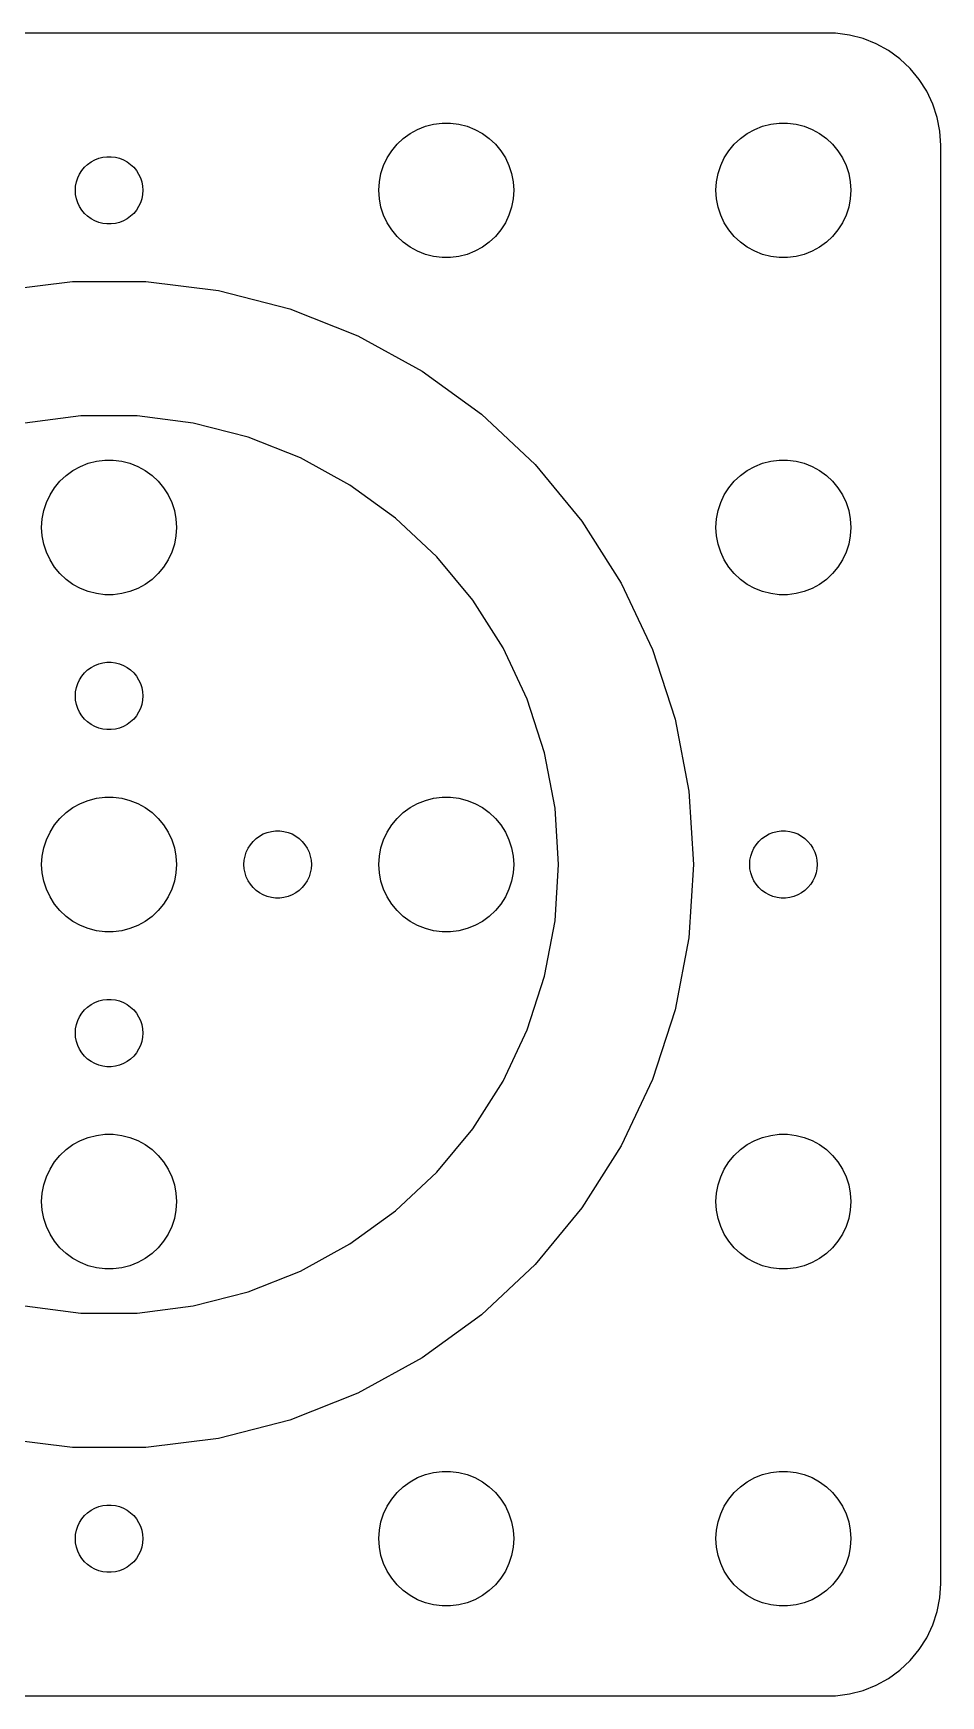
# Model space of a CAD drawing. Header units: metres. Extents: x -37 to 37, y -37 to 289.
# Drawn here: x -3.4 to 37, y 47 to 121 of the extents above; entities that cross this region are included whole.
import ezdxf

# ---------------------------------------------------------------- set-up
doc = ezdxf.new("R2010")
doc.units = ezdxf.units.M

msp = doc.modelspace()

# ---------------------------------------------------------------- linework, layer by layer
for p, q in [((32.3139, 120.99), (-32.3139, 120.99)), ((32.9369, 120.911), (32.3139, 120.99)), ((33.5451, 120.755), (32.9369, 120.911)), ((34.1289, 120.524), (33.5451, 120.755)), ((34.6791, 120.222), (34.1289, 120.524)), ((35.1871, 119.853), (34.6791, 120.222)), ((35.6448, 119.423), (35.1871, 119.853)), ((36.0451, 118.939), (35.6448, 119.423)), ((36.3815, 118.409), (36.0451, 118.939)), ((36.6489, 117.841), (36.3815, 118.409)), ((36.8429, 117.243), (36.6489, 117.841)), ((14.0729, 116.853), (14.4379, 116.947)), ((14.4379, 116.947), (14.8116, 116.994)), ((14.8116, 116.994), (15.1884, 116.994)), ((15.1884, 116.994), (15.5621, 116.947)), ((15.5621, 116.947), (15.927, 116.853)), ((29.0729, 116.853), (29.4379, 116.947)), ((29.4379, 116.947), (29.8116, 116.994)), ((29.8116, 116.994), (30.1884, 116.994)), ((30.1884, 116.994), (30.5621, 116.947)), ((30.5621, 116.947), (30.927, 116.853)), ((36.9606, 116.627), (36.8429, 117.243)), ((12.8131, 116.054), (13.0877, 116.312)), ((13.0877, 116.312), (13.3925, 116.533)), ((13.3925, 116.533), (13.7227, 116.714)), ((13.7227, 116.714), (14.0729, 116.853)), ((15.927, 116.853), (16.2773, 116.714)), ((16.2773, 116.714), (16.6075, 116.533)), ((16.6075, 116.533), (16.9123, 116.312)), ((16.9123, 116.312), (17.1869, 116.054)), ((27.8131, 116.054), (28.0877, 116.312)), ((28.0877, 116.312), (28.3925, 116.533)), ((28.3925, 116.533), (28.7227, 116.714)), ((28.7227, 116.714), (29.0729, 116.853)), ((30.927, 116.853), (31.2773, 116.714)), ((31.2773, 116.714), (31.6075, 116.533)), ((31.6075, 116.533), (31.9123, 116.312)), ((31.9123, 116.312), (32.1869, 116.054)), ((37, 116), (36.9606, 116.627)), ((-0.638657, 115.357), (-0.463516, 115.427)), ((-0.463516, 115.427), (-0.281067, 115.473)), ((-0.281067, 115.473), (-0.094177, 115.497)), ((-0.094177, 115.497), (0.094177, 115.497)), ((0.094177, 115.497), (0.281067, 115.473)), ((0.281067, 115.473), (0.463516, 115.427)), ((0.463516, 115.427), (0.638657, 115.357)), ((12.2107, 115.104), (12.3711, 115.445)), ((12.3711, 115.445), (12.5729, 115.763)), ((12.5729, 115.763), (12.8131, 116.054)), ((17.1869, 116.054), (17.427, 115.763)), ((17.427, 115.763), (17.6289, 115.445)), ((17.6289, 115.445), (17.7893, 115.104)), ((27.2107, 115.104), (27.3711, 115.445)), ((27.3711, 115.445), (27.5729, 115.763)), ((27.5729, 115.763), (27.8131, 116.054)), ((32.1869, 116.054), (32.427, 115.763)), ((32.427, 115.763), (32.6289, 115.445)), ((32.6289, 115.445), (32.7893, 115.104)), ((37, 52), (37, 116)), ((-1.39465, 114.552), (-1.31445, 114.723)), ((-1.31445, 114.723), (-1.21352, 114.882)), ((-1.21352, 114.882), (-1.09344, 115.027)), ((-1.09344, 115.027), (-0.956131, 115.156)), ((-0.956131, 115.156), (-0.803726, 115.266)), ((-0.803726, 115.266), (-0.638657, 115.357)), ((0.638657, 115.357), (0.803726, 115.266)), ((0.803726, 115.266), (0.956131, 115.156)), ((0.956131, 115.156), (1.09344, 115.027)), ((1.09344, 115.027), (1.21352, 114.882)), ((1.21352, 114.882), (1.31445, 114.723)), ((1.31445, 114.723), (1.39465, 114.552)), ((12.0237, 114.376), (12.0942, 114.746)), ((12.0942, 114.746), (12.2107, 115.104)), ((17.7893, 115.104), (17.9057, 114.746)), ((17.9057, 114.746), (17.9763, 114.376)), ((27.0237, 114.376), (27.0942, 114.746)), ((27.0942, 114.746), (27.2107, 115.104)), ((32.7893, 115.104), (32.9057, 114.746)), ((32.9057, 114.746), (32.9763, 114.376)), ((-1.5, 114), (-1.48816, 114.188)), ((-1.48816, 113.812), (-1.5, 114)), ((-1.48816, 114.188), (-1.45287, 114.373)), ((-1.45287, 114.373), (-1.39465, 114.552)), ((1.39465, 114.552), (1.45287, 114.373)), ((1.45287, 114.373), (1.48816, 114.188)), ((1.48816, 114.188), (1.5, 114)), ((1.5, 114), (1.48816, 113.812)), ((12, 114), (12.0237, 114.376)), ((12.0237, 113.624), (12, 114)), ((17.9763, 114.376), (18, 114)), ((18, 114), (17.9763, 113.624)), ((27, 114), (27.0237, 114.376)), ((27.0237, 113.624), (27, 114)), ((32.9763, 114.376), (33, 114)), ((33, 114), (32.9763, 113.624)), ((-1.45287, 113.627), (-1.48816, 113.812)), ((-1.39465, 113.448), (-1.45287, 113.627)), ((-1.31445, 113.277), (-1.39465, 113.448)), ((-1.21352, 113.118), (-1.31445, 113.277)), ((1.31445, 113.277), (1.21352, 113.118)), ((1.39465, 113.448), (1.31445, 113.277)), ((1.45287, 113.627), (1.39465, 113.448)), ((1.48816, 113.812), (1.45287, 113.627)), ((12.0942, 113.254), (12.0237, 113.624)), ((12.2107, 112.896), (12.0942, 113.254)), ((17.9057, 113.254), (17.7893, 112.896)), ((17.9763, 113.624), (17.9057, 113.254)), ((27.0942, 113.254), (27.0237, 113.624)), ((27.2107, 112.896), (27.0942, 113.254)), ((32.9057, 113.254), (32.7893, 112.896)), ((32.9763, 113.624), (32.9057, 113.254)), ((-1.09344, 112.973), (-1.21352, 113.118)), ((-0.956131, 112.844), (-1.09344, 112.973)), ((-0.803726, 112.734), (-0.956131, 112.844)), ((-0.638657, 112.643), (-0.803726, 112.734)), ((-0.463516, 112.573), (-0.638657, 112.643)), ((-0.281067, 112.527), (-0.463516, 112.573)), ((-0.094177, 112.503), (-0.281067, 112.527)), ((0.094177, 112.503), (-0.094177, 112.503)), ((0.281067, 112.527), (0.094177, 112.503)), ((0.463516, 112.573), (0.281067, 112.527)), ((0.638657, 112.643), (0.463516, 112.573)), ((0.803726, 112.734), (0.638657, 112.643)), ((0.956131, 112.844), (0.803726, 112.734)), ((1.09344, 112.973), (0.956131, 112.844)), ((1.21352, 113.118), (1.09344, 112.973)), ((12.3711, 112.555), (12.2107, 112.896)), ((12.5729, 112.237), (12.3711, 112.555)), ((17.6289, 112.555), (17.427, 112.237)), ((17.7893, 112.896), (17.6289, 112.555)), ((27.3711, 112.555), (27.2107, 112.896)), ((27.5729, 112.237), (27.3711, 112.555)), ((32.6289, 112.555), (32.427, 112.237)), ((32.7893, 112.896), (32.6289, 112.555)), ((12.8131, 111.946), (12.5729, 112.237)), ((13.0877, 111.688), (12.8131, 111.946)), ((17.1869, 111.946), (16.9123, 111.688)), ((17.427, 112.237), (17.1869, 111.946)), ((27.8131, 111.946), (27.5729, 112.237)), ((28.0877, 111.688), (27.8131, 111.946)), ((32.1869, 111.946), (31.9123, 111.688)), ((32.427, 112.237), (32.1869, 111.946)), ((13.3925, 111.467), (13.0877, 111.688)), ((13.7227, 111.286), (13.3925, 111.467)), ((14.0729, 111.147), (13.7227, 111.286)), ((14.4379, 111.053), (14.0729, 111.147)), ((14.8116, 111.006), (14.4379, 111.053)), ((15.1884, 111.006), (14.8116, 111.006)), ((15.5621, 111.053), (15.1884, 111.006)), ((15.927, 111.147), (15.5621, 111.053)), ((16.2773, 111.286), (15.927, 111.147)), ((16.6075, 111.467), (16.2773, 111.286)), ((16.9123, 111.688), (16.6075, 111.467)), ((28.3925, 111.467), (28.0877, 111.688)), ((28.7227, 111.286), (28.3925, 111.467)), ((29.0729, 111.147), (28.7227, 111.286)), ((29.4379, 111.053), (29.0729, 111.147)), ((29.8116, 111.006), (29.4379, 111.053)), ((30.1884, 111.006), (29.8116, 111.006)), ((30.5621, 111.053), (30.1884, 111.006)), ((30.927, 111.147), (30.5621, 111.053)), ((31.2773, 111.286), (30.927, 111.147)), ((31.6075, 111.467), (31.2773, 111.286)), ((31.9123, 111.688), (31.6075, 111.467)), ((-4.8719, 109.539), (-1.63255, 109.949)), ((-1.63255, 109.949), (1.63255, 109.949)), ((1.63255, 109.949), (4.8719, 109.539)), ((4.8719, 109.539), (8.03444, 108.727)), ((8.03444, 108.727), (11.0703, 107.525)), ((11.0703, 107.525), (13.9315, 105.953)), ((13.9315, 105.953), (16.573, 104.033)), ((-1.2558, 103.961), (-3.74762, 103.646)), ((1.2558, 103.961), (-1.2558, 103.961)), ((3.74762, 103.646), (1.2558, 103.961)), ((6.18033, 103.021), (3.74762, 103.646)), ((16.573, 104.033), (18.9532, 101.798)), ((8.51558, 102.097), (6.18033, 103.021)), ((10.7165, 100.887), (8.51558, 102.097)), ((-1.91226, 101.312), (-1.60747, 101.533)), ((-1.60747, 101.533), (-1.27733, 101.714)), ((-1.27733, 101.714), (-0.927048, 101.853)), ((-0.927048, 101.853), (-0.562134, 101.947)), ((-0.562134, 101.947), (-0.18837, 101.994)), ((-0.18837, 101.994), (0.18837, 101.994)), ((0.18837, 101.994), (0.562134, 101.947)), ((0.562134, 101.947), (0.927048, 101.853)), ((0.927048, 101.853), (1.27733, 101.714)), ((1.27733, 101.714), (1.60747, 101.533)), ((1.60747, 101.533), (1.91226, 101.312)), ((18.9532, 101.798), (21.0344, 99.2824)), ((28.0877, 101.312), (28.3925, 101.533)), ((28.3925, 101.533), (28.7227, 101.714)), ((28.7227, 101.714), (29.0729, 101.853)), ((29.0729, 101.853), (29.4379, 101.947)), ((29.4379, 101.947), (29.8116, 101.994)), ((29.8116, 101.994), (30.1884, 101.994)), ((30.1884, 101.994), (30.5621, 101.947)), ((30.5621, 101.947), (30.927, 101.853)), ((30.927, 101.853), (31.2773, 101.714)), ((31.2773, 101.714), (31.6075, 101.533)), ((31.6075, 101.533), (31.9123, 101.312)), ((-2.62891, 100.445), (-2.42705, 100.763)), ((-2.42705, 100.763), (-2.1869, 101.054)), ((-2.1869, 101.054), (-1.91226, 101.312)), ((1.91226, 101.312), (2.1869, 101.054)), ((2.1869, 101.054), (2.42705, 100.763)), ((2.42705, 100.763), (2.62891, 100.445)), ((12.7485, 99.4103), (10.7165, 100.887)), ((27.3711, 100.445), (27.5729, 100.763)), ((27.5729, 100.763), (27.8131, 101.054)), ((27.8131, 101.054), (28.0877, 101.312)), ((31.9123, 101.312), (32.1869, 101.054)), ((32.1869, 101.054), (32.427, 100.763)), ((32.427, 100.763), (32.6289, 100.445)), ((-2.90575, 99.7461), (-2.78932, 100.104)), ((-2.78932, 100.104), (-2.62891, 100.445)), ((2.62891, 100.445), (2.78932, 100.104)), ((2.78932, 100.104), (2.90575, 99.7461)), ((27.0942, 99.7461), (27.2107, 100.104)), ((27.2107, 100.104), (27.3711, 100.445)), ((32.6289, 100.445), (32.7893, 100.104)), ((32.7893, 100.104), (32.9057, 99.7461)), ((-3, 99), (-2.97633, 99.376)), ((-2.97633, 99.376), (-2.90575, 99.7461)), ((2.90575, 99.7461), (2.97633, 99.376)), ((2.97633, 99.376), (3, 99)), ((14.5794, 97.6909), (12.7485, 99.4103)), ((21.0344, 99.2824), (22.784, 96.5256)), ((27, 99), (27.0237, 99.376)), ((27.0237, 99.376), (27.0942, 99.7461)), ((32.9057, 99.7461), (32.9763, 99.376)), ((32.9763, 99.376), (33, 99)), ((-2.97633, 98.624), (-3, 99)), ((-2.90575, 98.2539), (-2.97633, 98.624)), ((2.97633, 98.624), (2.90575, 98.2539)), ((3, 99), (2.97633, 98.624)), ((27.0237, 98.624), (27, 99)), ((27.0942, 98.2539), (27.0237, 98.624)), ((32.9763, 98.624), (32.9057, 98.2539)), ((33, 99), (32.9763, 98.624)), ((-2.78932, 97.8956), (-2.90575, 98.2539)), ((-2.62891, 97.5547), (-2.78932, 97.8956)), ((2.78932, 97.8956), (2.62891, 97.5547)), ((2.90575, 98.2539), (2.78932, 97.8956)), ((16.1803, 95.7557), (14.5794, 97.6909)), ((27.2107, 97.8956), (27.0942, 98.2539)), ((27.3711, 97.5547), (27.2107, 97.8956)), ((32.7893, 97.8956), (32.6289, 97.5547)), ((32.9057, 98.2539), (32.7893, 97.8956)), ((-2.42705, 97.2366), (-2.62891, 97.5547)), ((-2.1869, 96.9464), (-2.42705, 97.2366)), ((-1.91226, 96.6884), (-2.1869, 96.9464)), ((2.1869, 96.9464), (1.91226, 96.6884)), ((2.42705, 97.2366), (2.1869, 96.9464)), ((2.62891, 97.5547), (2.42705, 97.2366)), ((27.5729, 97.2366), (27.3711, 97.5547)), ((27.8131, 96.9464), (27.5729, 97.2366)), ((28.0877, 96.6884), (27.8131, 96.9464)), ((32.1869, 96.9464), (31.9123, 96.6884)), ((32.427, 97.2366), (32.1869, 96.9464)), ((32.6289, 97.5547), (32.427, 97.2366)), ((-1.60747, 96.467), (-1.91226, 96.6884)), ((-1.27733, 96.2855), (-1.60747, 96.467)), ((-0.927048, 96.1468), (-1.27733, 96.2855)), ((1.27733, 96.2855), (0.927048, 96.1468)), ((1.60747, 96.467), (1.27733, 96.2855)), ((1.91226, 96.6884), (1.60747, 96.467)), ((22.784, 96.5256), (24.1742, 93.5712)), ((28.3925, 96.467), (28.0877, 96.6884)), ((28.7227, 96.2855), (28.3925, 96.467)), ((29.0729, 96.1468), (28.7227, 96.2855)), ((31.2773, 96.2855), (30.927, 96.1468)), ((31.6075, 96.467), (31.2773, 96.2855)), ((31.9123, 96.6884), (31.6075, 96.467)), ((-0.562134, 96.0531), (-0.927048, 96.1468)), ((-0.18837, 96.0059), (-0.562134, 96.0531)), ((0.18837, 96.0059), (-0.18837, 96.0059)), ((0.562134, 96.0531), (0.18837, 96.0059)), ((0.927048, 96.1468), (0.562134, 96.0531)), ((17.5261, 93.6351), (16.1803, 95.7557)), ((29.4379, 96.0531), (29.0729, 96.1468)), ((29.8116, 96.0059), (29.4379, 96.0531)), ((30.1884, 96.0059), (29.8116, 96.0059)), ((30.5621, 96.0531), (30.1884, 96.0059)), ((30.927, 96.1468), (30.5621, 96.0531)), ((18.5955, 91.3625), (17.5261, 93.6351)), ((24.1742, 93.5712), (25.1832, 90.4659)), ((-1.21352, 92.3817), (-1.09344, 92.5268)), ((-1.09344, 92.5268), (-0.956131, 92.6558)), ((-0.956131, 92.6558), (-0.803726, 92.7665)), ((-0.803726, 92.7665), (-0.638657, 92.8572)), ((-0.638657, 92.8572), (-0.463516, 92.9266)), ((-0.463516, 92.9266), (-0.281067, 92.9734)), ((-0.281067, 92.9734), (-0.094177, 92.997)), ((-0.094177, 92.997), (0.094177, 92.997)), ((0.094177, 92.997), (0.281067, 92.9734)), ((0.281067, 92.9734), (0.463516, 92.9266)), ((0.463516, 92.9266), (0.638657, 92.8572)), ((0.638657, 92.8572), (0.803726, 92.7665)), ((0.803726, 92.7665), (0.956131, 92.6558)), ((0.956131, 92.6558), (1.09344, 92.5268)), ((1.09344, 92.5268), (1.21352, 92.3817)), ((-1.48816, 91.688), (-1.45287, 91.873)), ((-1.45287, 91.873), (-1.39465, 92.0522)), ((-1.39465, 92.0522), (-1.31445, 92.2226)), ((-1.31445, 92.2226), (-1.21352, 92.3817)), ((1.21352, 92.3817), (1.31445, 92.2226)), ((1.31445, 92.2226), (1.39465, 92.0522)), ((1.39465, 92.0522), (1.45287, 91.873)), ((1.45287, 91.873), (1.48816, 91.688)), ((-1.5, 91.5), (-1.48816, 91.688)), ((-1.48816, 91.312), (-1.5, 91.5)), ((-1.45287, 91.127), (-1.48816, 91.312)), ((-1.39465, 90.9478), (-1.45287, 91.127)), ((1.45287, 91.127), (1.39465, 90.9478)), ((1.48816, 91.312), (1.45287, 91.127)), ((1.48816, 91.688), (1.5, 91.5)), ((1.5, 91.5), (1.48816, 91.312)), ((19.3717, 88.9738), (18.5955, 91.3625)), ((-1.31445, 90.7774), (-1.39465, 90.9478)), ((-1.21352, 90.6183), (-1.31445, 90.7774)), ((-1.09344, 90.4732), (-1.21352, 90.6183)), ((-0.956131, 90.3442), (-1.09344, 90.4732)), ((-0.803726, 90.2335), (-0.956131, 90.3442)), ((0.956131, 90.3442), (0.803726, 90.2335)), ((1.09344, 90.4732), (0.956131, 90.3442)), ((1.21352, 90.6183), (1.09344, 90.4732)), ((1.31445, 90.7774), (1.21352, 90.6183)), ((1.39465, 90.9478), (1.31445, 90.7774)), ((25.1832, 90.4659), (25.795, 87.2587)), ((-0.638657, 90.1427), (-0.803726, 90.2335)), ((-0.463516, 90.0734), (-0.638657, 90.1427)), ((-0.281067, 90.0266), (-0.463516, 90.0734)), ((-0.094177, 90.0029), (-0.281067, 90.0266)), ((0.094177, 90.0029), (-0.094177, 90.0029)), ((0.281067, 90.0266), (0.094177, 90.0029)), ((0.463516, 90.0734), (0.281067, 90.0266)), ((0.638657, 90.1427), (0.463516, 90.0734)), ((0.803726, 90.2335), (0.638657, 90.1427)), ((19.8423, 86.5067), (19.3717, 88.9738)), ((-1.60747, 86.533), (-1.27733, 86.7145)), ((-1.27733, 86.7145), (-0.927048, 86.8532)), ((-0.927048, 86.8532), (-0.562134, 86.9469)), ((-0.562134, 86.9469), (-0.18837, 86.9941)), ((-0.18837, 86.9941), (0.18837, 86.9941)), ((0.18837, 86.9941), (0.562134, 86.9469)), ((0.562134, 86.9469), (0.927048, 86.8532)), ((0.927048, 86.8532), (1.27733, 86.7145)), ((1.27733, 86.7145), (1.60747, 86.533)), ((13.3925, 86.533), (13.7227, 86.7145)), ((13.7227, 86.7145), (14.0729, 86.8532)), ((14.0729, 86.8532), (14.4379, 86.9469)), ((14.4379, 86.9469), (14.8116, 86.9941)), ((14.8116, 86.9941), (15.1884, 86.9941)), ((15.1884, 86.9941), (15.5621, 86.9469)), ((15.5621, 86.9469), (15.927, 86.8532)), ((15.927, 86.8532), (16.2773, 86.7145)), ((16.2773, 86.7145), (16.6075, 86.533)), ((25.795, 87.2587), (26, 84)), ((-2.42705, 85.7634), (-2.1869, 86.0536)), ((-2.1869, 86.0536), (-1.91226, 86.3115)), ((-1.91226, 86.3115), (-1.60747, 86.533)), ((1.60747, 86.533), (1.91226, 86.3115)), ((1.91226, 86.3115), (2.1869, 86.0536)), ((2.1869, 86.0536), (2.42705, 85.7634)), ((12.5729, 85.7634), (12.8131, 86.0536)), ((12.8131, 86.0536), (13.0877, 86.3115)), ((13.0877, 86.3115), (13.3925, 86.533)), ((16.6075, 86.533), (16.9123, 86.3115)), ((16.9123, 86.3115), (17.1869, 86.0536)), ((17.1869, 86.0536), (17.427, 85.7634)), ((20, 84), (19.8423, 86.5067)), ((-2.90575, 84.7461), (-2.78932, 85.1044)), ((-2.78932, 85.1044), (-2.62891, 85.4453)), ((-2.62891, 85.4453), (-2.42705, 85.7634)), ((2.42705, 85.7634), (2.62891, 85.4453)), ((2.62891, 85.4453), (2.78932, 85.1044)), ((2.78932, 85.1044), (2.90575, 84.7461)), ((6.40654, 85.0268), (6.54385, 85.1558)), ((6.54385, 85.1558), (6.69626, 85.2665)), ((6.69626, 85.2665), (6.86133, 85.3572)), ((6.86133, 85.3572), (7.03647, 85.4266)), ((7.03647, 85.4266), (7.21892, 85.4734)), ((7.21892, 85.4734), (7.40581, 85.497)), ((7.40581, 85.497), (7.59418, 85.497)), ((7.59418, 85.497), (7.78107, 85.4734)), ((7.78107, 85.4734), (7.96352, 85.4266)), ((7.96352, 85.4266), (8.13866, 85.3572)), ((8.13866, 85.3572), (8.30373, 85.2665)), ((8.30373, 85.2665), (8.45613, 85.1558)), ((8.45613, 85.1558), (8.59344, 85.0268)), ((12.0942, 84.7461), (12.2107, 85.1044)), ((12.2107, 85.1044), (12.3711, 85.4453)), ((12.3711, 85.4453), (12.5729, 85.7634)), ((17.427, 85.7634), (17.6289, 85.4453)), ((17.6289, 85.4453), (17.7893, 85.1044)), ((17.7893, 85.1044), (17.9057, 84.7461)), ((28.9065, 85.0268), (29.0439, 85.1558)), ((29.0439, 85.1558), (29.1963, 85.2665)), ((29.1963, 85.2665), (29.3613, 85.3572)), ((29.3613, 85.3572), (29.5365, 85.4266)), ((29.5365, 85.4266), (29.7189, 85.4734)), ((29.7189, 85.4734), (29.9058, 85.497)), ((29.9058, 85.497), (30.0942, 85.497)), ((30.0942, 85.497), (30.2811, 85.4734)), ((30.2811, 85.4734), (30.4635, 85.4266)), ((30.4635, 85.4266), (30.6387, 85.3572)), ((30.6387, 85.3572), (30.8037, 85.2665)), ((30.8037, 85.2665), (30.9561, 85.1558)), ((30.9561, 85.1558), (31.0934, 85.0268)), ((-3, 84), (-2.97633, 84.376)), ((-2.97633, 84.376), (-2.90575, 84.7461)), ((2.90575, 84.7461), (2.97633, 84.376)), ((2.97633, 84.376), (3, 84)), ((6.01183, 84.188), (6.04712, 84.373)), ((6.04712, 84.373), (6.10533, 84.5522)), ((6.10533, 84.5522), (6.18553, 84.7226)), ((6.18553, 84.7226), (6.28647, 84.8817)), ((6.28647, 84.8817), (6.40654, 85.0268)), ((8.59344, 85.0268), (8.71352, 84.8817)), ((8.71352, 84.8817), (8.81445, 84.7226)), ((8.81445, 84.7226), (8.89465, 84.5522)), ((8.89465, 84.5522), (8.95287, 84.373)), ((8.95287, 84.373), (8.98816, 84.188)), ((12, 84), (12.0237, 84.376)), ((12.0237, 84.376), (12.0942, 84.7461)), ((17.9057, 84.7461), (17.9763, 84.376)), ((17.9763, 84.376), (18, 84)), ((28.5118, 84.188), (28.5471, 84.373)), ((28.5471, 84.373), (28.6053, 84.5522)), ((28.6053, 84.5522), (28.6855, 84.7226)), ((28.6855, 84.7226), (28.7865, 84.8817)), ((28.7865, 84.8817), (28.9065, 85.0268)), ((31.0934, 85.0268), (31.2135, 84.8817)), ((31.2135, 84.8817), (31.3145, 84.7226)), ((31.3145, 84.7226), (31.3947, 84.5522)), ((31.3947, 84.5522), (31.4529, 84.373)), ((31.4529, 84.373), (31.4882, 84.188)), ((-2.97633, 83.624), (-3, 84)), ((-2.90575, 83.2539), (-2.97633, 83.624)), ((2.97633, 83.624), (2.90575, 83.2539)), ((3, 84), (2.97633, 83.624)), ((6, 84), (6.01183, 84.188)), ((6.01183, 83.812), (6, 84)), ((6.04712, 83.627), (6.01183, 83.812)), ((6.10533, 83.4478), (6.04712, 83.627)), ((8.95287, 83.627), (8.89465, 83.4478)), ((8.98816, 83.812), (8.95287, 83.627)), ((8.98816, 84.188), (9, 84)), ((9, 84), (8.98816, 83.812)), ((12.0237, 83.624), (12, 84)), ((12.0942, 83.2539), (12.0237, 83.624)), ((17.9763, 83.624), (17.9057, 83.2539)), ((18, 84), (17.9763, 83.624)), ((19.8423, 81.4933), (20, 84)), ((26, 84), (25.795, 80.7413)), ((28.5, 84), (28.5118, 84.188)), ((28.5118, 83.812), (28.5, 84)), ((28.5471, 83.627), (28.5118, 83.812)), ((28.6053, 83.4478), (28.5471, 83.627)), ((31.4529, 83.627), (31.3947, 83.4478)), ((31.4882, 83.812), (31.4529, 83.627)), ((31.4882, 84.188), (31.5, 84)), ((31.5, 84), (31.4882, 83.812)), ((-2.78932, 82.8956), (-2.90575, 83.2539)), ((-2.62891, 82.5547), (-2.78932, 82.8956)), ((2.78932, 82.8956), (2.62891, 82.5547)), ((2.90575, 83.2539), (2.78932, 82.8956)), ((6.18553, 83.2774), (6.10533, 83.4478)), ((6.28647, 83.1183), (6.18553, 83.2774)), ((6.40654, 82.9732), (6.28647, 83.1183)), ((6.54385, 82.8442), (6.40654, 82.9732)), ((8.59344, 82.9732), (8.45613, 82.8442)), ((8.71352, 83.1183), (8.59344, 82.9732)), ((8.81445, 83.2774), (8.71352, 83.1183)), ((8.89465, 83.4478), (8.81445, 83.2774)), ((12.2107, 82.8956), (12.0942, 83.2539)), ((12.3711, 82.5547), (12.2107, 82.8956)), ((17.7893, 82.8956), (17.6289, 82.5547)), ((17.9057, 83.2539), (17.7893, 82.8956)), ((28.6855, 83.2774), (28.6053, 83.4478)), ((28.7865, 83.1183), (28.6855, 83.2774)), ((28.9065, 82.9732), (28.7865, 83.1183)), ((29.0439, 82.8442), (28.9065, 82.9732)), ((31.0934, 82.9732), (30.9561, 82.8442)), ((31.2135, 83.1183), (31.0934, 82.9732)), ((31.3145, 83.2774), (31.2135, 83.1183)), ((31.3947, 83.4478), (31.3145, 83.2774)), ((-2.42705, 82.2366), (-2.62891, 82.5547)), ((-2.1869, 81.9464), (-2.42705, 82.2366)), ((2.42705, 82.2366), (2.1869, 81.9464)), ((2.62891, 82.5547), (2.42705, 82.2366)), ((6.69626, 82.7335), (6.54385, 82.8442)), ((6.86133, 82.6428), (6.69626, 82.7335)), ((7.03647, 82.5734), (6.86133, 82.6428)), ((7.21892, 82.5266), (7.03647, 82.5734)), ((7.40581, 82.503), (7.21892, 82.5266)), ((7.59418, 82.503), (7.40581, 82.503)), ((7.78107, 82.5266), (7.59418, 82.503)), ((7.96352, 82.5734), (7.78107, 82.5266)), ((8.13866, 82.6428), (7.96352, 82.5734)), ((8.30373, 82.7335), (8.13866, 82.6428)), ((8.45613, 82.8442), (8.30373, 82.7335)), ((12.5729, 82.2366), (12.3711, 82.5547)), ((12.8131, 81.9464), (12.5729, 82.2366)), ((17.427, 82.2366), (17.1869, 81.9464)), ((17.6289, 82.5547), (17.427, 82.2366)), ((29.1963, 82.7335), (29.0439, 82.8442)), ((29.3613, 82.6428), (29.1963, 82.7335)), ((29.5365, 82.5734), (29.3613, 82.6428)), ((29.7189, 82.5266), (29.5365, 82.5734)), ((29.9058, 82.503), (29.7189, 82.5266)), ((30.0942, 82.503), (29.9058, 82.503)), ((30.2811, 82.5266), (30.0942, 82.503)), ((30.4635, 82.5734), (30.2811, 82.5266)), ((30.6387, 82.6428), (30.4635, 82.5734)), ((30.8037, 82.7335), (30.6387, 82.6428)), ((30.9561, 82.8442), (30.8037, 82.7335)), ((-1.91226, 81.6885), (-2.1869, 81.9464)), ((-1.60747, 81.467), (-1.91226, 81.6885)), ((-1.27733, 81.2855), (-1.60747, 81.467)), ((1.60747, 81.467), (1.27733, 81.2855)), ((1.91226, 81.6885), (1.60747, 81.467)), ((2.1869, 81.9464), (1.91226, 81.6885)), ((13.0877, 81.6885), (12.8131, 81.9464)), ((13.3925, 81.467), (13.0877, 81.6885)), ((13.7227, 81.2855), (13.3925, 81.467)), ((16.6075, 81.467), (16.2773, 81.2855)), ((16.9123, 81.6885), (16.6075, 81.467)), ((17.1869, 81.9464), (16.9123, 81.6885)), ((19.3717, 79.0262), (19.8423, 81.4933)), ((-0.927048, 81.1468), (-1.27733, 81.2855)), ((-0.562134, 81.0531), (-0.927048, 81.1468)), ((-0.18837, 81.0059), (-0.562134, 81.0531)), ((0.18837, 81.0059), (-0.18837, 81.0059)), ((0.562134, 81.0531), (0.18837, 81.0059)), ((0.927048, 81.1468), (0.562134, 81.0531)), ((1.27733, 81.2855), (0.927048, 81.1468)), ((14.0729, 81.1468), (13.7227, 81.2855)), ((14.4379, 81.0531), (14.0729, 81.1468)), ((14.8116, 81.0059), (14.4379, 81.0531)), ((15.1884, 81.0059), (14.8116, 81.0059)), ((15.5621, 81.0531), (15.1884, 81.0059)), ((15.927, 81.1468), (15.5621, 81.0531)), ((16.2773, 81.2855), (15.927, 81.1468)), ((25.795, 80.7413), (25.1832, 77.5341)), ((18.5955, 76.6375), (19.3717, 79.0262)), ((-0.956131, 77.6558), (-0.803726, 77.7665)), ((-0.803726, 77.7665), (-0.638657, 77.8573)), ((-0.638657, 77.8573), (-0.463516, 77.9266)), ((-0.463516, 77.9266), (-0.281067, 77.9734)), ((-0.281067, 77.9734), (-0.094177, 77.9971)), ((-0.094177, 77.9971), (0.094177, 77.9971)), ((0.094177, 77.9971), (0.281067, 77.9734)), ((0.281067, 77.9734), (0.463516, 77.9266)), ((0.463516, 77.9266), (0.638657, 77.8573)), ((0.638657, 77.8573), (0.803726, 77.7665)), ((0.803726, 77.7665), (0.956131, 77.6558)), ((-1.45287, 76.873), (-1.39465, 77.0522)), ((-1.39465, 77.0522), (-1.31445, 77.2226)), ((-1.31445, 77.2226), (-1.21352, 77.3817)), ((-1.21352, 77.3817), (-1.09344, 77.5268)), ((-1.09344, 77.5268), (-0.956131, 77.6558)), ((0.956131, 77.6558), (1.09344, 77.5268)), ((1.09344, 77.5268), (1.21352, 77.3817)), ((1.21352, 77.3817), (1.31445, 77.2226)), ((1.31445, 77.2226), (1.39465, 77.0522)), ((1.39465, 77.0522), (1.45287, 76.873)), ((25.1832, 77.5341), (24.1742, 74.4288)), ((-1.5, 76.5), (-1.48816, 76.688)), ((-1.48816, 76.312), (-1.5, 76.5)), ((-1.48816, 76.688), (-1.45287, 76.873)), ((-1.45287, 76.127), (-1.48816, 76.312)), ((1.45287, 76.873), (1.48816, 76.688)), ((1.48816, 76.312), (1.45287, 76.127)), ((1.48816, 76.688), (1.5, 76.5)), ((1.5, 76.5), (1.48816, 76.312)), ((17.5261, 74.3649), (18.5955, 76.6375)), ((-1.39465, 75.9478), (-1.45287, 76.127)), ((-1.31445, 75.7774), (-1.39465, 75.9478)), ((-1.21352, 75.6183), (-1.31445, 75.7774)), ((-1.09344, 75.4732), (-1.21352, 75.6183)), ((-0.956131, 75.3442), (-1.09344, 75.4732)), ((1.09344, 75.4732), (0.956131, 75.3442)), ((1.21352, 75.6183), (1.09344, 75.4732)), ((1.31445, 75.7774), (1.21352, 75.6183)), ((1.39465, 75.9478), (1.31445, 75.7774)), ((1.45287, 76.127), (1.39465, 75.9478)), ((-0.803726, 75.2335), (-0.956131, 75.3442)), ((-0.638657, 75.1428), (-0.803726, 75.2335)), ((-0.463516, 75.0734), (-0.638657, 75.1428)), ((-0.281067, 75.0266), (-0.463516, 75.0734)), ((-0.094177, 75.003), (-0.281067, 75.0266)), ((0.094177, 75.003), (-0.094177, 75.003)), ((0.281067, 75.0266), (0.094177, 75.003)), ((0.463516, 75.0734), (0.281067, 75.0266)), ((0.638657, 75.1428), (0.463516, 75.0734)), ((0.803726, 75.2335), (0.638657, 75.1428)), ((0.956131, 75.3442), (0.803726, 75.2335)), ((16.1803, 72.2443), (17.5261, 74.3649)), ((24.1742, 74.4288), (22.784, 71.4744)), ((-1.27733, 71.7145), (-0.927048, 71.8532)), ((-0.927048, 71.8532), (-0.562134, 71.9469)), ((-0.562134, 71.9469), (-0.18837, 71.9941)), ((-0.18837, 71.9941), (0.18837, 71.9941)), ((0.18837, 71.9941), (0.562134, 71.9469)), ((0.562134, 71.9469), (0.927048, 71.8532)), ((0.927048, 71.8532), (1.27733, 71.7145)), ((14.5794, 70.3091), (16.1803, 72.2443)), ((28.7227, 71.7145), (29.0729, 71.8532)), ((29.0729, 71.8532), (29.4379, 71.9469)), ((29.4379, 71.9469), (29.8116, 71.9941)), ((29.8116, 71.9941), (30.1884, 71.9941)), ((30.1884, 71.9941), (30.5621, 71.9469)), ((30.5621, 71.9469), (30.927, 71.8532)), ((30.927, 71.8532), (31.2773, 71.7145)), ((-2.42705, 70.7634), (-2.1869, 71.0536)), ((-2.1869, 71.0536), (-1.91226, 71.3116)), ((-1.91226, 71.3116), (-1.60747, 71.533)), ((-1.60747, 71.533), (-1.27733, 71.7145)), ((1.27733, 71.7145), (1.60747, 71.533)), ((1.60747, 71.533), (1.91226, 71.3116)), ((1.91226, 71.3116), (2.1869, 71.0536)), ((2.1869, 71.0536), (2.42705, 70.7634)), ((22.784, 71.4744), (21.0344, 68.7176)), ((27.5729, 70.7634), (27.8131, 71.0536)), ((27.8131, 71.0536), (28.0877, 71.3116)), ((28.0877, 71.3116), (28.3925, 71.533)), ((28.3925, 71.533), (28.7227, 71.7145)), ((31.2773, 71.7145), (31.6075, 71.533)), ((31.6075, 71.533), (31.9123, 71.3116)), ((31.9123, 71.3116), (32.1869, 71.0536)), ((32.1869, 71.0536), (32.427, 70.7634)), ((-2.78932, 70.1044), (-2.62891, 70.4453)), ((-2.62891, 70.4453), (-2.42705, 70.7634)), ((2.42705, 70.7634), (2.62891, 70.4453)), ((2.62891, 70.4453), (2.78932, 70.1044)), ((12.7485, 68.5897), (14.5794, 70.3091)), ((27.2107, 70.1044), (27.3711, 70.4453)), ((27.3711, 70.4453), (27.5729, 70.7634)), ((32.427, 70.7634), (32.6289, 70.4453)), ((32.6289, 70.4453), (32.7893, 70.1044)), ((-2.97633, 69.376), (-2.90575, 69.7461)), ((-2.90575, 69.7461), (-2.78932, 70.1044)), ((2.78932, 70.1044), (2.90575, 69.7461)), ((2.90575, 69.7461), (2.97633, 69.376)), ((27.0237, 69.376), (27.0942, 69.7461)), ((27.0942, 69.7461), (27.2107, 70.1044)), ((32.7893, 70.1044), (32.9057, 69.7461)), ((32.9057, 69.7461), (32.9763, 69.376)), ((-3, 69), (-2.97633, 69.376)), ((-2.97633, 68.624), (-3, 69)), ((2.97633, 69.376), (3, 69)), ((3, 69), (2.97633, 68.624)), ((27, 69), (27.0237, 69.376)), ((27.0237, 68.624), (27, 69)), ((32.9763, 69.376), (33, 69)), ((33, 69), (32.9763, 68.624)), ((-2.90575, 68.2539), (-2.97633, 68.624)), ((-2.78932, 67.8956), (-2.90575, 68.2539)), ((2.90575, 68.2539), (2.78932, 67.8956)), ((2.97633, 68.624), (2.90575, 68.2539)), ((10.7165, 67.1134), (12.7485, 68.5897)), ((21.0344, 68.7176), (18.9532, 66.2018)), ((27.0942, 68.2539), (27.0237, 68.624)), ((27.2107, 67.8956), (27.0942, 68.2539)), ((32.9057, 68.2539), (32.7893, 67.8956)), ((32.9763, 68.624), (32.9057, 68.2539)), ((-2.62891, 67.5547), (-2.78932, 67.8956)), ((-2.42705, 67.2366), (-2.62891, 67.5547)), ((2.62891, 67.5547), (2.42705, 67.2366)), ((2.78932, 67.8956), (2.62891, 67.5547)), ((27.3711, 67.5547), (27.2107, 67.8956)), ((27.5729, 67.2366), (27.3711, 67.5547)), ((32.6289, 67.5547), (32.427, 67.2366)), ((32.7893, 67.8956), (32.6289, 67.5547)), ((-2.1869, 66.9464), (-2.42705, 67.2366)), ((-1.91226, 66.6885), (-2.1869, 66.9464)), ((-1.60747, 66.467), (-1.91226, 66.6885)), ((1.91226, 66.6885), (1.60747, 66.467)), ((2.1869, 66.9464), (1.91226, 66.6885)), ((2.42705, 67.2366), (2.1869, 66.9464)), ((8.51558, 65.9035), (10.7165, 67.1134)), ((27.8131, 66.9464), (27.5729, 67.2366)), ((28.0877, 66.6885), (27.8131, 66.9464)), ((28.3925, 66.467), (28.0877, 66.6885)), ((31.9123, 66.6885), (31.6075, 66.467)), ((32.1869, 66.9464), (31.9123, 66.6885)), ((32.427, 67.2366), (32.1869, 66.9464)), ((-1.27733, 66.2855), (-1.60747, 66.467)), ((-0.927048, 66.1468), (-1.27733, 66.2855)), ((-0.562134, 66.0531), (-0.927048, 66.1468)), ((-0.18837, 66.0059), (-0.562134, 66.0531)), ((0.18837, 66.0059), (-0.18837, 66.0059)), ((0.562134, 66.0531), (0.18837, 66.0059)), ((0.927048, 66.1468), (0.562134, 66.0531)), ((1.27733, 66.2855), (0.927048, 66.1468)), ((1.60747, 66.467), (1.27733, 66.2855)), ((6.18033, 64.9789), (8.51558, 65.9035)), ((18.9532, 66.2018), (16.573, 63.9667)), ((28.7227, 66.2855), (28.3925, 66.467)), ((29.0729, 66.1468), (28.7227, 66.2855)), ((29.4379, 66.0531), (29.0729, 66.1468)), ((29.8116, 66.0059), (29.4379, 66.0531)), ((30.1884, 66.0059), (29.8116, 66.0059)), ((30.5621, 66.0531), (30.1884, 66.0059)), ((30.927, 66.1468), (30.5621, 66.0531)), ((31.2773, 66.2855), (30.927, 66.1468)), ((31.6075, 66.467), (31.2773, 66.2855)), ((3.74762, 64.3543), (6.18033, 64.9789)), ((-3.74762, 64.3543), (-1.2558, 64.0395)), ((-1.2558, 64.0395), (1.2558, 64.0395)), ((1.2558, 64.0395), (3.74762, 64.3543)), ((16.573, 63.9667), (13.9315, 62.0475)), ((13.9315, 62.0475), (11.0703, 60.4745)), ((11.0703, 60.4745), (8.03444, 59.2725)), ((8.03444, 59.2725), (4.8719, 58.4605)), ((-1.63255, 58.0513), (-4.8719, 58.4605)), ((4.8719, 58.4605), (1.63255, 58.0513)), ((1.63255, 58.0513), (-1.63255, 58.0513)), ((14.4379, 56.9469), (14.8116, 56.9941)), ((14.8116, 56.9941), (15.1884, 56.9941)), ((15.1884, 56.9941), (15.5621, 56.9469)), ((29.4379, 56.9469), (29.8116, 56.9941)), ((29.8116, 56.9941), (30.1884, 56.9941)), ((30.1884, 56.9941), (30.5621, 56.9469)), ((12.8131, 56.0536), (13.0877, 56.3116)), ((13.0877, 56.3116), (13.3925, 56.533)), ((13.3925, 56.533), (13.7227, 56.7145)), ((13.7227, 56.7145), (14.0729, 56.8532)), ((14.0729, 56.8532), (14.4379, 56.9469)), ((15.5621, 56.9469), (15.927, 56.8532)), ((15.927, 56.8532), (16.2773, 56.7145)), ((16.2773, 56.7145), (16.6075, 56.533)), ((16.6075, 56.533), (16.9123, 56.3116)), ((16.9123, 56.3116), (17.1869, 56.0536)), ((27.8131, 56.0536), (28.0877, 56.3116)), ((28.0877, 56.3116), (28.3925, 56.533)), ((28.3925, 56.533), (28.7227, 56.7145)), ((28.7227, 56.7145), (29.0729, 56.8532)), ((29.0729, 56.8532), (29.4379, 56.9469)), ((30.5621, 56.9469), (30.927, 56.8532)), ((30.927, 56.8532), (31.2773, 56.7145)), ((31.2773, 56.7145), (31.6075, 56.533)), ((31.6075, 56.533), (31.9123, 56.3116)), ((31.9123, 56.3116), (32.1869, 56.0536)), ((-0.281067, 55.4734), (-0.094177, 55.497)), ((-0.094177, 55.497), (0.094177, 55.497)), ((0.094177, 55.497), (0.281067, 55.4734)), ((12.3711, 55.4453), (12.5729, 55.7634)), ((12.5729, 55.7634), (12.8131, 56.0536)), ((17.1869, 56.0536), (17.427, 55.7634)), ((17.427, 55.7634), (17.6289, 55.4453)), ((27.3711, 55.4453), (27.5729, 55.7634)), ((27.5729, 55.7634), (27.8131, 56.0536)), ((32.1869, 56.0536), (32.427, 55.7634)), ((32.427, 55.7634), (32.6289, 55.4453)), ((-1.31445, 54.7226), (-1.21352, 54.8817)), ((-1.21352, 54.8817), (-1.09344, 55.0268)), ((-1.09344, 55.0268), (-0.956131, 55.1558)), ((-0.956131, 55.1558), (-0.803726, 55.2665)), ((-0.803726, 55.2665), (-0.638657, 55.3573)), ((-0.638657, 55.3573), (-0.463516, 55.4266)), ((-0.463516, 55.4266), (-0.281067, 55.4734)), ((0.281067, 55.4734), (0.463516, 55.4266)), ((0.463516, 55.4266), (0.638657, 55.3573)), ((0.638657, 55.3573), (0.803726, 55.2665)), ((0.803726, 55.2665), (0.956131, 55.1558)), ((0.956131, 55.1558), (1.09344, 55.0268)), ((1.09344, 55.0268), (1.21352, 54.8817)), ((1.21352, 54.8817), (1.31445, 54.7226)), ((12.0237, 54.376), (12.0942, 54.7461)), ((12.0942, 54.7461), (12.2107, 55.1044)), ((12.2107, 55.1044), (12.3711, 55.4453)), ((17.6289, 55.4453), (17.7893, 55.1044)), ((17.7893, 55.1044), (17.9057, 54.7461)), ((17.9057, 54.7461), (17.9763, 54.376)), ((27.0237, 54.376), (27.0942, 54.7461)), ((27.0942, 54.7461), (27.2107, 55.1044)), ((27.2107, 55.1044), (27.3711, 55.4453)), ((32.6289, 55.4453), (32.7893, 55.1044)), ((32.7893, 55.1044), (32.9057, 54.7461)), ((32.9057, 54.7461), (32.9763, 54.376)), ((-1.5, 54), (-1.48816, 54.188)), ((-1.48816, 54.188), (-1.45287, 54.373)), ((-1.45287, 54.373), (-1.39465, 54.5522)), ((-1.39465, 54.5522), (-1.31445, 54.7226)), ((1.31445, 54.7226), (1.39465, 54.5522)), ((1.39465, 54.5522), (1.45287, 54.373)), ((1.45287, 54.373), (1.48816, 54.188)), ((1.48816, 54.188), (1.5, 54)), ((12, 54), (12.0237, 54.376)), ((17.9763, 54.376), (18, 54)), ((27, 54), (27.0237, 54.376)), ((32.9763, 54.376), (33, 54)), ((-1.48816, 53.812), (-1.5, 54)), ((-1.45287, 53.627), (-1.48816, 53.812)), ((-1.39465, 53.4478), (-1.45287, 53.627)), ((-1.31445, 53.2774), (-1.39465, 53.4478)), ((-1.21352, 53.1183), (-1.31445, 53.2774)), ((1.31445, 53.2774), (1.21352, 53.1183)), ((1.39465, 53.4478), (1.31445, 53.2774)), ((1.45287, 53.627), (1.39465, 53.4478)), ((1.48816, 53.812), (1.45287, 53.627)), ((1.5, 54), (1.48816, 53.812)), ((12.0237, 53.624), (12, 54)), ((12.0942, 53.2539), (12.0237, 53.624)), ((17.9763, 53.624), (17.9057, 53.2539)), ((18, 54), (17.9763, 53.624)), ((27.0237, 53.624), (27, 54)), ((27.0942, 53.2539), (27.0237, 53.624)), ((32.9763, 53.624), (32.9057, 53.2539)), ((33, 54), (32.9763, 53.624)), ((-1.09344, 52.9732), (-1.21352, 53.1183)), ((-0.956131, 52.8442), (-1.09344, 52.9732)), ((-0.803726, 52.7335), (-0.956131, 52.8442)), ((-0.638657, 52.6428), (-0.803726, 52.7335)), ((-0.463516, 52.5734), (-0.638657, 52.6428)), ((-0.281067, 52.5266), (-0.463516, 52.5734)), ((-0.094177, 52.503), (-0.281067, 52.5266)), ((0.281067, 52.5266), (0.094177, 52.503)), ((0.463516, 52.5734), (0.281067, 52.5266)), ((0.638657, 52.6428), (0.463516, 52.5734)), ((0.803726, 52.7335), (0.638657, 52.6428)), ((0.956131, 52.8442), (0.803726, 52.7335)), ((1.09344, 52.9732), (0.956131, 52.8442)), ((1.21352, 53.1183), (1.09344, 52.9732)), ((12.2107, 52.8956), (12.0942, 53.2539)), ((12.3711, 52.5547), (12.2107, 52.8956)), ((12.5729, 52.2366), (12.3711, 52.5547)), ((17.6289, 52.5547), (17.427, 52.2366)), ((17.7893, 52.8956), (17.6289, 52.5547)), ((17.9057, 53.2539), (17.7893, 52.8956)), ((27.2107, 52.8956), (27.0942, 53.2539)), ((27.3711, 52.5547), (27.2107, 52.8956)), ((27.5729, 52.2366), (27.3711, 52.5547)), ((32.6289, 52.5547), (32.427, 52.2366)), ((32.7893, 52.8956), (32.6289, 52.5547)), ((32.9057, 53.2539), (32.7893, 52.8956)), ((0.094177, 52.503), (-0.094177, 52.503)), ((12.8131, 51.9464), (12.5729, 52.2366)), ((13.0877, 51.6885), (12.8131, 51.9464)), ((17.1869, 51.9464), (16.9123, 51.6885)), ((17.427, 52.2366), (17.1869, 51.9464)), ((27.8131, 51.9464), (27.5729, 52.2366)), ((28.0877, 51.6885), (27.8131, 51.9464)), ((32.1869, 51.9464), (31.9123, 51.6885)), ((32.427, 52.2366), (32.1869, 51.9464)), ((36.9606, 51.3733), (37, 52)), ((13.3925, 51.467), (13.0877, 51.6885)), ((13.7227, 51.2855), (13.3925, 51.467)), ((14.0729, 51.1468), (13.7227, 51.2855)), ((14.4379, 51.0531), (14.0729, 51.1468)), ((14.8116, 51.0059), (14.4379, 51.0531)), ((15.5621, 51.0531), (15.1884, 51.0059)), ((15.927, 51.1468), (15.5621, 51.0531)), ((16.2773, 51.2855), (15.927, 51.1468)), ((16.6075, 51.467), (16.2773, 51.2855)), ((16.9123, 51.6885), (16.6075, 51.467)), ((28.3925, 51.467), (28.0877, 51.6885)), ((28.7227, 51.2855), (28.3925, 51.467)), ((29.0729, 51.1468), (28.7227, 51.2855)), ((29.4379, 51.0531), (29.0729, 51.1468)), ((29.8116, 51.0059), (29.4379, 51.0531)), ((30.5621, 51.0531), (30.1884, 51.0059)), ((30.927, 51.1468), (30.5621, 51.0531)), ((31.2773, 51.2855), (30.927, 51.1468)), ((31.6075, 51.467), (31.2773, 51.2855)), ((31.9123, 51.6885), (31.6075, 51.467)), ((36.8429, 50.7566), (36.9606, 51.3733)), ((15.1884, 51.0059), (14.8116, 51.0059)), ((30.1884, 51.0059), (29.8116, 51.0059)), ((36.6489, 50.1594), (36.8429, 50.7566)), ((36.0451, 49.0611), (36.3815, 49.5912)), ((36.3815, 49.5912), (36.6489, 50.1594)), ((35.6448, 48.5773), (36.0451, 49.0611)), ((34.6791, 47.7784), (35.1871, 48.1474)), ((35.1871, 48.1474), (35.6448, 48.5773)), ((33.5451, 47.2447), (34.1289, 47.4759)), ((34.1289, 47.4759), (34.6791, 47.7784)), ((-32.3139, 47.0099), (32.3139, 47.0099)), ((32.3139, 47.0099), (32.9369, 47.0886)), ((32.9369, 47.0886), (33.5451, 47.2447))]:
    msp.add_line(p, q)

doc.saveas('drawing.dxf')
